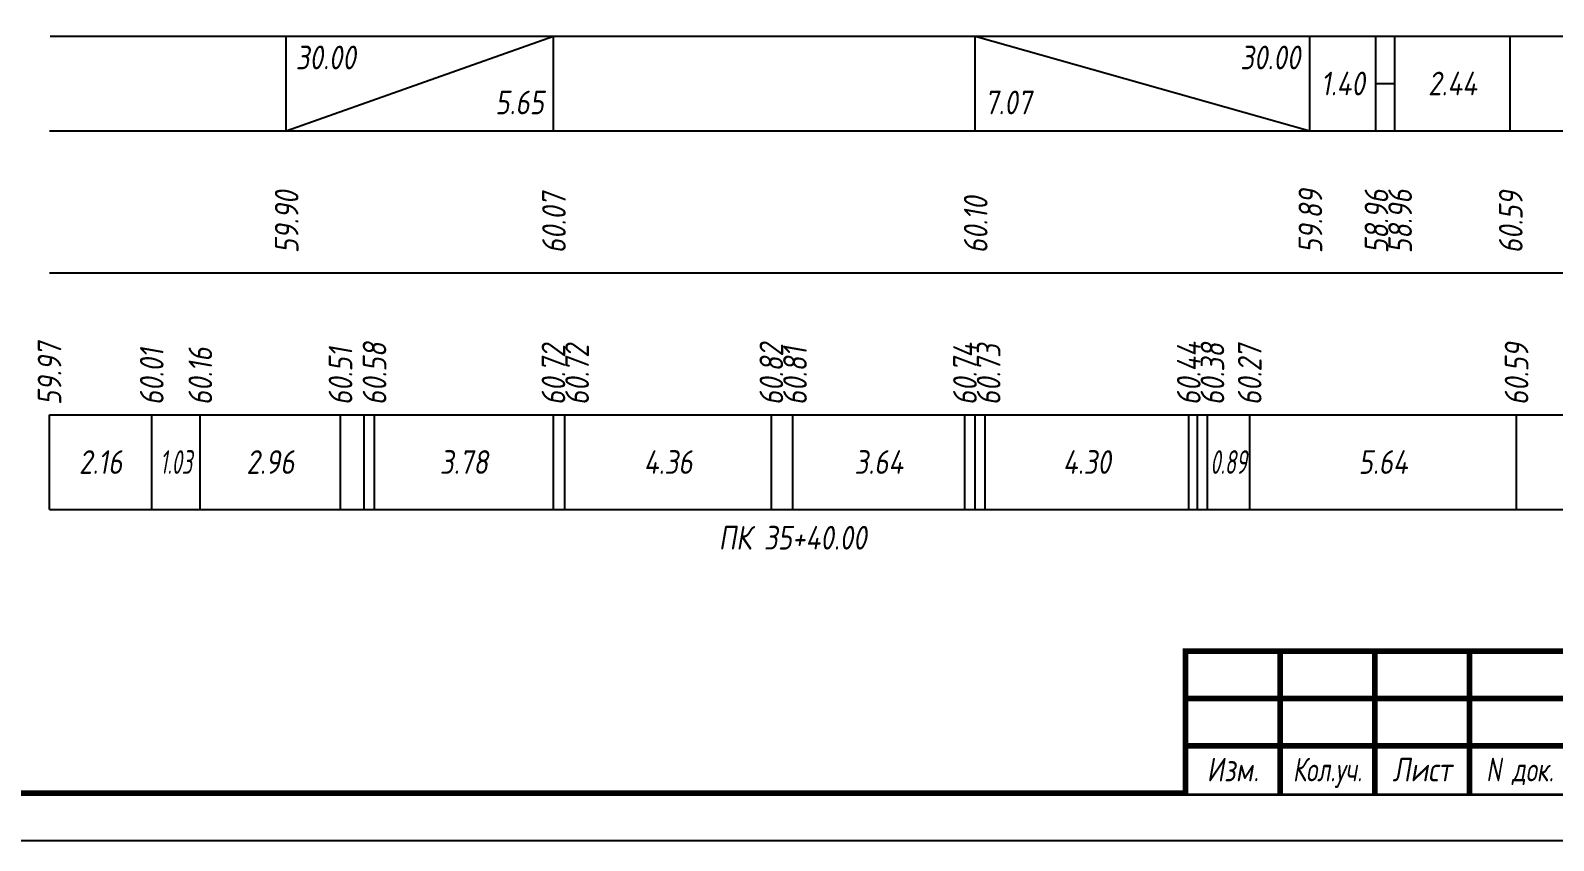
# Model space of a CAD drawing. Extents: x -717 to 1451, y -133302 to 233.
# Drawn here: x 77.9 to 238.8, y -55324.4 to -55238.8 of the extents above; entities that cross this region are included whole.
import ezdxf
from ezdxf.enums import TextEntityAlignment as Align

# ---------------------------------------------------------------- set-up
doc = ezdxf.new("R2010")
doc.units = 0
for name, color, linetype in [('Зарамочное оформление', 7, 'Continuous'), ('Код_510', 7, 'Continuous'), ('Код_516', 1, 'Continuous'), ('Подписи поперечников', 7, 'Continuous'), ('Таблица', 7, 'Continuous')]:
    doc.layers.add(name, color=color, linetype=linetype)
doc.styles.add('М', font='romand.shx', dxfattribs={"width": 0.8, "oblique": 10, "height": 2.5})

# ---------------------------------------------------------------- blocks, each defined once
blk = doc.blocks.new('Штамп')
at = {"linetype": 'Continuous'}
blk.add_wipeout([(199.95, -411.25), (384.95, -411.25), (384.95, -426.25), (199.95, -426.25)], dxfattribs=at).dxf.layer = 'Зарамочное оформление'
at = {"layer": 'Зарамочное оформление', "linetype": 'Continuous', "lineweight": -3, "const_width": 0.6, "flags": 128}
for points in [[(199.95, -426.25), (199.95, -411.25), (384.95, -411.25)], [(209.95, -411.25), (209.95, -426.25)], [(219.95, -411.25), (219.95, -426.25)], [(229.95, -411.25), (229.95, -426.25)], [(199.95, -416.25), (264.95, -416.25)], [(199.95, -421.25), (264.95, -421.25)]]:
    blk.add_lwpolyline(points, dxfattribs=at)
at = {"layer": 'Зарамочное оформление', "linetype": 'Continuous', "style": 'М', "oblique": 10}
for s, width, p in [('Изм.', 0.8, (204.95, -423.75)), ('Кол.уч.', 0.7, (214.95, -423.75)), ('Лист', 0.8, (224.95, -423.75)), ('N док.', 0.7, (235.28, -423.75))]:
    blk.add_text(s, height=2.5, dxfattribs=dict(at, width=width)).set_placement(p, align=Align.MIDDLE_CENTER)
blk = doc.blocks.new('шифр')
blk.add_blockref('Штамп', (0, -54953))

msp = doc.modelspace()

# ---------------------------------------------------------------- linework, layer by layer
at = {"flags": 128}
msp.add_lwpolyline([(-30.054, -55324.421), (389.946, -55324.421), (389.946, -55027.421), (-30.054, -55027.421)], close=True, dxfattribs=at)
at = {"const_width": 0.6, "flags": 128}
msp.add_lwpolyline([(-10.054, -55319.421), (384.946, -55319.421), (384.946, -55032.421), (-10.054, -55032.421)], close=True, dxfattribs=at)
at = {"layer": 'Код_510'}
for p, q in [((79.946, -55289.421), (79.946, -55279.421)), ((90.744, -55289.421), (90.744, -55279.421)), ((95.878, -55289.421), (95.878, -55279.421)), ((110.686, -55289.421), (110.686, -55279.421)), ((113.171, -55289.421), (113.171, -55279.421)), ((114.283, -55289.421), (114.283, -55279.421)), ((133.184, -55289.421), (133.184, -55279.421)), ((134.403, -55289.421), (134.403, -55279.421)), ((156.205, -55289.421), (156.205, -55279.421)), ((158.456, -55289.421), (158.456, -55279.421)), ((176.659, -55289.421), (176.659, -55279.421)), ((177.739, -55289.421), (177.739, -55279.421)), ((178.78, -55289.421), (178.78, -55279.421)), ((200.302, -55289.421), (200.302, -55279.421)), ((201.207, -55289.421), (201.207, -55279.421)), ((202.27, -55289.421), (202.27, -55279.421)), ((206.74, -55289.421), (206.74, -55279.421)), ((234.935, -55289.421), (234.935, -55279.421))]:
    msp.add_line(p, q, dxfattribs=at)
at = {"layer": 'Код_516'}
for p, q in [((104.946, -55249.421), (104.946, -55239.421)), ((104.946, -55249.421), (133.184, -55239.421)), ((133.184, -55249.421), (133.184, -55239.421)), ((177.739, -55249.421), (177.739, -55239.421)), ((177.739, -55239.421), (213.097, -55249.421)), ((213.097, -55249.421), (213.097, -55239.421)), ((220.077, -55249.421), (220.077, -55239.421)), ((222.077, -55249.421), (222.077, -55239.421)), ((234.265, -55249.421), (234.265, -55239.421)), ((220.077, -55244.421), (222.077, -55244.421))]:
    msp.add_line(p, q, dxfattribs=at)
at = {"layer": 'Таблица'}
for p, q in [((80, -55239.421), (259.319, -55239.421)), ((79.946, -55249.421), (259.265, -55249.421)), ((79.946, -55264.421), (259.265, -55264.421)), ((79.946, -55279.421), (259.265, -55279.421)), ((79.946, -55289.421), (259.265, -55289.421))]:
    msp.add_line(p, q, dxfattribs=at)

# ---------------------------------------------------------------- texts
at = {"layer": 'Код_510', "style": 'М', "oblique": 10, "width": 0.8}
for s, p in [('59.97', (79.946, -55278.421)), ('60.01', (90.744, -55278.421)), ('60.16', (95.878, -55278.421)), ('60.51', (110.686, -55278.421)), ('60.58', (114.283, -55278.421)), ('60.72', (133.184, -55278.421)), ('60.72', (135.684, -55278.421)), ('60.82', (156.205, -55278.421)), ('60.81', (158.705, -55278.421)), ('60.74', (176.659, -55278.421)), ('60.73', (179.159, -55278.421)), ('60.44', (200.302, -55278.421)), ('60.38', (202.802, -55278.421)), ('60.27', (206.74, -55278.421)), ('60.59', (234.935, -55278.421))]:
    msp.add_text(s, height=2.5, rotation=90, dxfattribs=at).set_placement(p, align=Align.MIDDLE_LEFT)
at = {"layer": 'Код_510', "style": 'М', "oblique": 10}
for s, width, p in [('2.16', 0.8, (85.345, -55284.421)), ('1.03', 0.6, (93.311, -55284.421)), ('2.96', 0.8, (103.282, -55284.421)), ('3.78', 0.8, (123.733, -55284.421)), ('4.36', 0.8, (145.304, -55284.421)), ('3.64', 0.8, (167.557, -55284.421)), ('4.30', 0.8, (189.541, -55284.421)), ('0.89', 0.6, (204.505, -55284.421)), ('5.64', 0.8, (220.838, -55284.421))]:
    msp.add_text(s, height=2.5, dxfattribs=dict(at, width=width)).set_placement(p, align=Align.MIDDLE_CENTER)
at = {"layer": 'Код_516', "style": 'М', "oblique": 10, "width": 0.8}
msp.add_text('30.00', height=2.5, dxfattribs=at).set_placement((105.946, -55240.421), align=Align.TOP_LEFT)
msp.add_text('30.00', height=2.5, dxfattribs=at).set_placement((212.097, -55240.421), align=Align.TOP_RIGHT)
for s, p in [('1.40', (216.587, -55244.421)), ('2.44', (228.171, -55244.421))]:
    msp.add_text(s, height=2.5, dxfattribs=at).set_placement(p, align=Align.MIDDLE_CENTER)
msp.add_text('5.65', height=2.5, dxfattribs=at).set_placement((132.184, -55248.421), align=Align.BOTTOM_RIGHT)
msp.add_text('7.07', height=2.5, dxfattribs=at).set_placement((178.739, -55248.421), align=Align.BOTTOM_LEFT)
for s, p in [('59.90', (105, -55262.371)), ('60.07', (133.238, -55262.371)), ('60.10', (177.793, -55262.371)), ('59.89', (213.152, -55262.371)), ('58.96', (220.131, -55262.371)), ('58.96', (222.631, -55262.371)), ('60.59', (234.319, -55262.371))]:
    msp.add_text(s, height=2.5, rotation=90, dxfattribs=at).set_placement(p, align=Align.MIDDLE_LEFT)
at = {"layer": 'Подписи поперечников', "style": 'М', "oblique": 10, "width": 0.8}
msp.add_text('ПК 35+40.00', height=2.5, dxfattribs=at).set_placement((158.456, -55294.421), align=Align.BOTTOM_CENTER)

# ---------------------------------------------------------------- next in the draw order: block references
msp.add_blockref('шифр', (0, 59.829))

doc.saveas('drawing.dxf')
